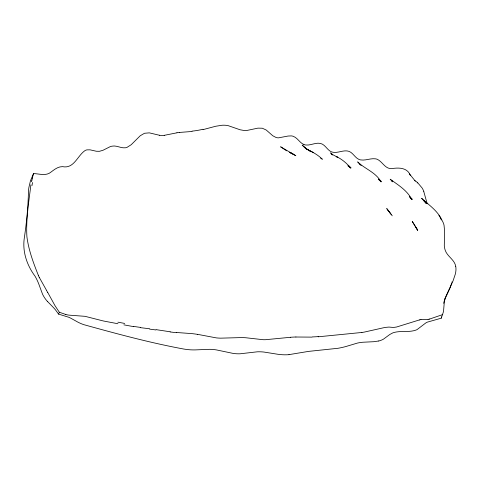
<?xml version="1.0" encoding="UTF-8"?>
<svg xmlns="http://www.w3.org/2000/svg" width="480" height="480" viewBox="0 0 480 480"><rect width="100%" height="100%" fill="white"/><g stroke="black" fill="none" stroke-linecap="round" stroke-linejoin="round"><path stroke-width="0.72" d="M30.894 184.8C28.806 201.99 25.866 219.336 26.898 236.688C28.596 250.02 33.342 262.764 38.286 275.184M444.348 301.428L443.514 311.574L441.234 318.18L427.308 322.152A20.052 15.804 23 0 0 425.82 322.932L417.126 329.556A16.29 12.84 23 0 1 415.506 330.228C408.63 332.496 401.22 330.618 394.266 332.424A16.704 13.164 23 0 0 392.616 332.982L389.772 334.506L383.484 339.132A20.574 16.212 23 0 1 378.732 340.986M31.494 181.578L31.644 180.852M451.92 282.33L452.004 281.91M32.22 178.338L33.546 173.556C39.384 173.76 46.2 176.364 51.18 171.936C54.51 169.416 58.086 166.59 62.49 166.632C74.076 169.032 77.388 155.658 85.128 150.51A6.24 4.53 -41.8 0 1 86.94 149.868L90.042 149.832L96.348 151.248L99.426 151.314L103.032 150.258L110.148 146.682A10.122 7.608 -39.4 0 1 111.948 146.184C116.526 145.164 120.726 148.314 125.286 147.798A7.296 5.454 -36.5 0 0 127.074 147.342L131.226 144.702L140.226 135.756L144.486 133.278L149.322 132.858L159.456 135.264M451.728 283.158L450.198 287.586L445.038 298.812M441.234 318.18L441.588 316.938M33.546 173.556L30.456 180.834L28.95 187.2A87.942 69.3 23 0 0 28.464 190.89C28.176 206.532 26.64 222.078 24.378 237.552C22.17 251.406 26.838 265.104 35.04 276.198A59.154 46.614 23 0 1 38.874 284.274L42.546 294.198A30.822 24.288 23 0 0 47.352 301.356M288.996 354.672A44.976 35.442 23 0 1 277.842 354.27L263.952 352.056A39.474 31.11 23 0 0 257.322 351.81L240.15 353.784A35.604 28.056 23 0 1 233.436 353.472L216.366 349.896A41.496 32.7 23 0 0 209.658 349.32L195.204 349.902A51.228 40.368 23 0 1 183.834 349.05C150.018 342.816 116.856 333.798 83.736 324.642A35.532 28.002 23 0 1 77.7 322.038L70.998 318.318A36.696 28.914 23 0 0 68.976 317.328L58.554 314.1L59.34 312.24L55.074 305.802L47.694 292.38M417.18 183.036L417.438 182.43L414.438 180.33M442.764 314.562L429.528 319.086M419.37 319.944L396.558 327.018L393.414 327.462L388.95 327.066L385.53 327.39A8.922 0.984 -14.2 0 0 383.826 327.702L364.212 332.106A15.18 2.328 -13.3 0 1 361.92 332.454M203.064 129.618L215.706 126.258L221.988 125.262A23.154 19.146 -25.8 0 1 228.054 125.61L240.09 129.768L244.236 130.53A14.712 11.874 -19.6 0 0 246.714 130.5L257.928 128.136L262.314 128.226L266.238 130.026L272.778 135.762L276.054 137.478A8.604 7.122 -14.7 0 0 278.484 137.85L288.078 136.038L291.372 135.9A8.268 6.996 -13.9 0 1 293.184 136.302C297.636 137.826 299.61 142.824 303.936 144.54M378.738 340.992L373.65 341.712L362.856 342.24A42.96 33.852 23 0 0 357.39 343.08L346.494 346.344A84.966 66.954 23 0 1 337.98 348.288L308.592 351.384L288.984 354.63M420.954 319.56L428.058 319.416M176.94 132.81L164.226 135.336M361.896 332.466L318.138 336.804M179.364 132.45L192.018 131.472M290.286 337.308L265.446 339.708A13.902 2.982 -3.6 0 1 263.064 339.69L245.76 337.746A14.7 2.658 -0.6 0 0 241.47 337.578L220.698 338.16A15.12 3.588 1.1 0 1 216.366 337.896L197.34 334.302M295.878 337.014L311.916 337.122M176.676 332.508L191.718 333.6A20.352 3.858 4.3 0 1 197.28 334.326M149.55 328.764L140.322 327.642M170.208 331.794L156.09 329.64M133.746 326.664L123.882 324.846M117.93 323.736L103.938 321.09A36.816 11.91 11.6 0 1 101.928 320.622L85.074 316.332L68.994 315.138A9.174 3.048 14.9 0 1 65.844 314.52M65.844 314.508L59.34 312.24M320.586 158.124L322.368 159.252C318.054 154.962 312.672 152.04 307.242 149.412L310.218 151.134L304.176 147.126L306.912 149.406L302.244 145.146L306.912 149.406M308.7 150.366L313.38 152.502M289.344 152.238L293.028 153.99L290.148 152.574M290.196 152.634L295.824 155.706L280.608 146.784L284.58 149.472M285.108 149.85L286.728 150.828M347.952 165.888L351.018 167.916L348.09 165.288L350.742 168.096C346.77 163.254 341.916 159.102 336.18 156.516L337.86 157.386L331.272 153.864L332.736 154.704L330.606 152.874L332.676 155.034M378.756 179.688L381.216 181.374L378.474 179.076L381.084 181.914C375.84 172.278 365.064 169.104 357.666 161.886L361.146 165.606M410.454 197.994L412.242 199.266L409.5 196.728L411.9 199.596C407.1 190.314 398.298 185.088 390.204 179.226L392.754 181.824L391.422 180.372L392.184 181.374M424.71 201.654L423.864 200.502L426.258 203.352L421.62 198.294C429.162 205.254 438.168 211.104 442.356 221.01A14.952 10.368 -78.2 0 1 444.036 225.246L444.594 230.982L444.3 245.598A16.308 8.562 -78.8 0 0 445.212 250.236C447.282 256.56 454.62 259.638 455.748 266.43M417.438 182.43L422.082 187.962A22.962 18.078 87.5 0 1 422.76 189.132A21.87 17.4 88.1 0 1 423.804 191.37M359.244 163.542L360.252 164.58M440.52 218.664L441.63 219.948M424.14 201.036L426.258 203.352M47.364 301.35L52.284 306.372A70.32 55.416 23 0 1 53.58 307.722L54.048 308.22A33.558 26.442 23 0 1 55.638 310.08L58.554 314.1M409.536 173.964L415.248 181.062M390.024 212.928L386.718 208.542L391.14 214.368M387.84 210.018L392.244 215.826M417.684 230.238L412.278 221.466L417.684 230.238L415.848 227.244M410.37 175.53C407.658 167.718 399.078 167.46 392.238 168.558C385.314 169.452 382.71 161.892 377.406 159.36A8.01 6.9 1.5 0 0 375.42 158.82C370.446 158.142 365.616 160.74 360.642 159.918A7.782 6.606 -0.7 0 1 358.758 159.318C354.336 157.266 352.392 151.35 347.082 150.924C341.934 150.342 336.918 153.588 331.818 151.992C327.174 150.312 325.398 144.576 320.454 143.424C315.456 142.338 310.74 145.596 305.742 144.996A7.752 6.504 -10.2 0 1 303.936 144.54M46.386 290.088L39.264 277.368M438.93 215.25L440.712 218.358M423.738 191.406L427.206 203.82M444.432 301.362A15.198 5.088 -61.4 0 1 445.122 298.764M455.736 266.442A17.556 9.318 -61.8 0 1 455.382 273.912L453.054 280.86L445.89 296.418A49.842 39.276 23 0 0 443.718 303.33M203.028 129.246A59.892 43.758 -24.3 0 1 192.066 131.13M176.94 132.774A53.946 44.85 -34.6 0 1 179.364 132.414M164.232 135.336A21.132 16.038 -30.7 0 1 159.456 135.258M31.758 180.984A36.192 14.856 -88.3 0 1 32.328 178.488M31.992 185.604A61.782 29.394 89.7 0 1 32.544 182.484M39.276 277.452A16.464 2.226 69.6 0 1 38.286 275.25M46.488 290.346A12.648 0.69 61.3 0 1 47.73 292.524M117.912 322.176A76.212 12.288 10.5 0 1 124.716 323.448M140.292 327.372A63.792 20.766 9.2 0 1 133.794 326.412M149.664 329.136A48.186 7.65 7.6 0 1 155.91 329.964M176.676 332.67A42.624 12.606 5.6 0 1 170.13 331.944M290.298 337.29A17.682 2.694 -5.3 0 1 295.926 336.996M318.438 336.582A40.806 8.85 -9.6 0 1 312.3 336.918M419.34 319.956A6.69 0.708 -18.5 0 1 420.924 319.572M429.594 319.05A8.76 1.17 -20.7 0 1 428.124 319.38"/></g></svg>
